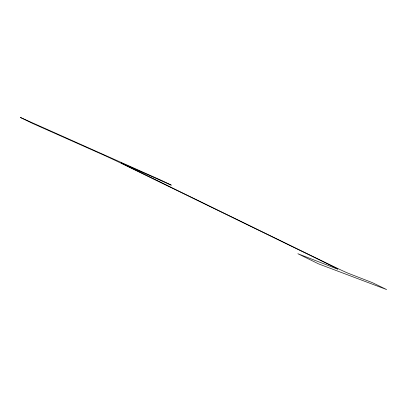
<?xml version="1.0" encoding="UTF-8"?>
<svg xmlns="http://www.w3.org/2000/svg" width="407" height="407" viewBox="0 0 407 407"><rect width="100%" height="100%" fill="white"/><g stroke="black" fill="none" stroke-linecap="round" stroke-linejoin="round"><path stroke-width="0.61" d="M121.586 163.07L121.24 163.009L328.861 264.235A17.135 0.336 25.6 0 0 348.3 273.301L372.359 282.641L386.65 289.57L318.523 263.863L297.853 253.714L337.189 268.981A18.203 0.387 25.6 0 0 326.104 263.141L121.403 163.39A14.942 0.259 25.2 0 0 102.701 154.635L32.153 123.229L20.35 117.43L161.569 180.449L171.322 185.175L121.586 163.07"/></g></svg>
